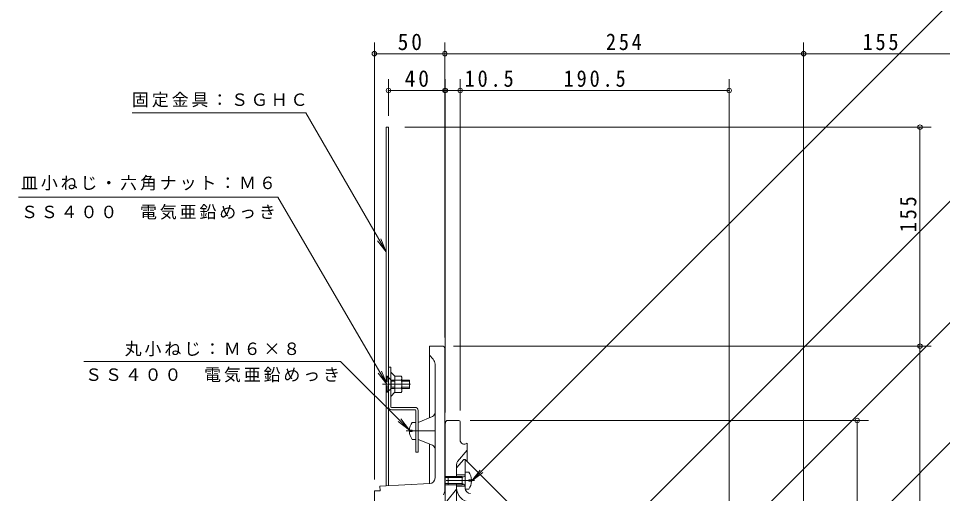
# Model space of a CAD drawing. Units: millimetres at full size, sheet at 1:4. Extents: x -530 to 463, y -549 to 533.
# Drawn here: x -530 to 124, y -187 to 150 of the extents above; entities that cross this region are included whole.
import ezdxf

# ---------------------------------------------------------------- set-up
doc = ezdxf.new("R2010")
doc.units = ezdxf.units.MM
doc.header["$LTSCALE"] = 4
doc.header["$PDMODE"] = 32
doc.header["$PDSIZE"] = 3.2
doc.linetypes.add('CHAIN1', pattern=[8, 5, -1, 1, -1])
doc.linetypes.add('DASHED1', pattern=[1.8, 1.2, -0.6])
for name, color, linetype, lineweight in [('0-0_通り芯', 4, 'Continuous', 9), ('0-1_躯体', 6, 'Continuous', 9), ('0-2_仕上', 3, 'Continuous', 9), ('0-4_その他', 7, 'Continuous', 9), ('0-5_寸法', 7, 'Continuous', 9), ('0-8', 2, 'Continuous', 9), ('0-A', 2, 'Continuous', 9)]:
    doc.layers.add(name, color=color, linetype=linetype, lineweight=lineweight)
doc.styles.add('ＭＳ ゴシック', font='')
doc.styles.get('ＭＳ ゴシック').set_extended_font_data('MS Gothic')

msp = doc.modelspace()

# ---------------------------------------------------------------- linework, layer by layer
at = {"layer": '0-0_通り芯'}
for p, q in [((-239.041, -82.323), (-239.041, -132.99)), ((-230.041, -82.323), (-239.041, -82.323)), ((-228.041, -184.985), (-228.041, -84.323)), ((-236.384, -91.672), (-239.041, -88.823)), ((-235.041, -175.628), (-235.041, -95.082)), ((-247.041, -136.323), (-236.887, -132.092)), ((-247.041, -148.323), (-247.041, -136.323)), ((-247.041, -148.323), (-236.887, -152.554)), ((-239.041, -151.656), (-239.041, -179.622)), ((-274.044, -181.546), (-238.822, -179.622)), ((-228.228, -185.83), (-229.041, -187.573))]:
    msp.add_line(p, q, dxfattribs=at)
at = {"layer": '0-0_通り芯', "linetype": 'CHAIN1'}
msp.add_line((-255.435, -142.323), (-232.173, -142.323), dxfattribs=at)
at = {"layer": '0-0_通り芯', "color": 6}
for p, q in [((-274.044, -181.546), (-273.98, -184.704)), ((-277.979, -184.785), (-273.98, -184.704)), ((-277.979, -184.785), (-274.334, -363.748))]:
    msp.add_line(p, q, dxfattribs=at)
at = {"layer": '0-0_通り芯'}
for centre, radius, start, end in [((-230.041, -84.323), 2, 0, 90), ((-240.041, -95.082), 5, 0, 43), ((-238.041, -129.323), 3, 292.61953, 0), ((-238.041, -155.323), 3, 0, 67.38047), ((-239.041, -175.628), 4, 273.1278, 0), ((-230.041, -184.985), 2, 335.004, 0)]:
    msp.add_arc(centre, radius, start, end, dxfattribs=at)
at = {"layer": '0-1_躯体'}
for p, q in [((-227.743, -328.026), (-227.743, -137.309)), ((-227.041, -135.381), (-226.743, -135.026)), ((-218.243, -135.026), (-226.743, -135.026)), ((-217.243, -136.026), (-217.243, -148.764)), ((-219.041, -164.127), (-212.243, -156.026)), ((-212.243, -151.026), (-212.522, -151.221)), ((-212.243, -164.025), (-212.243, -151.026)), ((-219.743, -166.056), (-219.743, -175.396)), ((-225.743, -174.526), (-227.743, -174.526)), ((-225.743, -175.396), (-227.743, -175.396)), ((-225.743, -179.656), (-227.743, -179.656)), ((-225.743, -180.526), (-227.743, -180.526)), ((-219.743, -179.656), (-219.743, -183.683)), ((-226.743, -192.026), (-219.743, -183.683))]:
    msp.add_line(p, q, dxfattribs=at)
for centre, radius, start, end in [((-224.743, -137.309), 3, 140.00002, 180.0007), ((-218.243, -136.026), 1, 0, 90), ((-214.243, -148.764), 3, 180, 304.99982), ((-216.743, -166.056), 3, 140.0002, 180)]:
    msp.add_arc(centre, radius, start, end, dxfattribs=at)
at = {"layer": '0-2_仕上'}
for p, q in [((-214.743, -162.526), (-219.743, -168.484)), ((-213.743, -162.525), (-214.743, -162.526)), ((-213.743, -182.682), (-213.743, -162.525)), ((-213.743, -162.525), (-135.743, -240.526)), ((-219.743, -173.526), (-213.743, -173.526)), ((-219.742, -181.526), (-213.742, -181.525)), ((-219.743, -184.279), (-219.743, -297.526))]:
    msp.add_line(p, q, dxfattribs=at)
for radius in [10, 4]:
    msp.add_arc((-209.743, -182.682), radius, 180, 267.71468, dxfattribs=at)
at = {"layer": '0-4_その他'}
for p, q in [((-277.979, 132.677), (-277.979, -176.785)), ((-228.041, 132.677), (-228.041, -76.323)), ((25.959, 132.677), (25.959, -330.323)), ((-228.041, 124.677), (-277.979, 124.677)), ((-228.041, 124.677), (25.959, 124.677)), ((25.959, 124.677), (180.959, 124.677)), ((-268.04, 106.677), (-268.04, 80.677)), ((-227.743, 106.677), (-227.743, -129.309)), ((-217.243, 106.677), (-217.243, -128.026)), ((-26.743, 106.677), (-26.743, -317.526)), ((-268.04, 98.677), (-228.041, 98.677)), ((-227.743, 98.677), (-217.243, 98.677)), ((-217.243, 98.677), (-26.743, 98.677)), ((116.317, 72.677), (-256.323, 72.677)), ((108.317, -82.323), (108.317, 72.677)), ((116.317, -82.323), (-222.041, -82.323)), ((108.317, -336.323), (108.317, -82.323)), ((71.9, -135.026), (-210.243, -135.026)), ((63.9, -325.526), (63.9, -135.026))]:
    msp.add_line(p, q, dxfattribs=at)
for p in [(-277.979, 124.677), (-228.041, 124.677), (25.959, 124.677), (-268.04, 98.677), (-228.041, 98.677), (-227.743, 98.677), (-217.243, 98.677), (-26.743, 98.677), (108.317, 72.677), (108.317, -82.323), (63.9, -135.026)]:
    msp.add_point(p, dxfattribs=at)
at = {"layer": '0-5_寸法'}
for p, q in [((-209.155, -178.005), (145.632, 176.782)), ((-183.626, -293.017), (195.721, 86.33)), ((-449.506, 82.705), (-326.438, 82.705)), ((-269.641, -15.671), (-326.438, 82.705)), ((-346.404, 23.107), (-529.964, 23.107)), ((-269.121, -109.323), (-346.404, 23.107)), ((-90.556, -285.712), (195.721, 0.565)), ((-269.641, -15.671), (-273.467, -6.432)), ((-269.641, -15.671), (-275.728, -7.737)), ((-45.253, -325.506), (195.721, -84.532)), ((-301.939, -93.134), (-483.644, -93.134)), ((-253.229, -141.844), (-301.939, -93.134)), ((-269.121, -109.323), (-275.209, -101.39)), ((-269.121, -109.323), (-272.948, -100.084)), ((-253.229, -141.844), (-261.163, -135.756)), ((-253.229, -141.844), (-259.317, -133.911)), ((-209.155, -178.005), (-203.067, -170.071)), ((-209.155, -178.005), (-201.221, -171.917))]:
    msp.add_line(p, q, dxfattribs=at)
at = {"layer": '0-8'}
for p, q in [((-269.641, 72.677), (-268.04, 72.677)), ((-269.641, 72.677), (-269.641, -181.306)), ((-268.04, 72.677), (-268.04, -181.218)), ((-268.04, -101.323), (-268.04, -97.323)), ((-266.44, -97.323), (-268.04, -97.323)), ((-266.44, -125.223), (-266.44, -97.323)), ((-263.44, -103.66), (-266.44, -100.66)), ((-263.44, -104.011), (-263.44, -114.636)), ((-263.44, -114.986), (-266.44, -117.986)), ((-265.94, -125.723), (-249.14, -125.723)), ((-249.14, -127.323), (-265.94, -127.323)), ((-248.641, -127.823), (-248.641, -157.323)), ((-247.041, -127.823), (-247.041, -157.323)), ((-248.641, -157.323), (-247.041, -157.323))]:
    msp.add_line(p, q, dxfattribs=at)
at = {"layer": '0-8', "linetype": 'CHAIN1'}
msp.add_line((-252.311, -109.323), (-272.44, -109.323), dxfattribs=at)
at = {"layer": '0-8'}
for centre, radius, start, end in [((-265.94, -125.223), 2.1, 180, 270), ((-265.94, -125.223), 0.5, 180, 270), ((-249.14, -127.823), 2.1, 0, 90), ((-249.14, -127.823), 0.5, 0, 90)]:
    msp.add_arc(centre, radius, start, end, dxfattribs=at)
at = {"layer": '0-A', "linetype": 'DASHED1'}
for p, q in [((-269.121, -103.673), (-268.821, -103.673)), ((-269.121, -114.973), (-269.121, -103.673)), ((-266.171, -106.323), (-268.821, -103.673)), ((-266.171, -106.323), (-266.171, -112.323)), ((-263.44, -106.323), (-266.171, -106.323)), ((-266.171, -107.193), (-263.44, -107.193)), ((-266.171, -112.323), (-268.821, -114.973)), ((-266.171, -111.453), (-263.44, -111.453)), ((-263.44, -112.323), (-266.171, -112.323))]:
    msp.add_line(p, q, dxfattribs=at)
at = {"layer": '0-A'}
for p, q in [((-258.931, -103.573), (-263.44, -103.573)), ((-263.44, -103.573), (-263.44, -104.011)), ((-258.931, -106.46), (-263.44, -106.46)), ((-258.44, -105.017), (-258.44, -113.63)), ((-258.44, -106.323), (-253.121, -106.323)), ((-258.44, -107.193), (-253.121, -107.193)), ((-253.121, -112.323), (-253.121, -106.323)), ((-258.931, -112.186), (-263.44, -112.186)), ((-263.44, -115.073), (-263.44, -114.636)), ((-258.931, -115.073), (-263.44, -115.073)), ((-258.44, -111.453), (-253.121, -111.453)), ((-258.44, -112.323), (-253.121, -112.323)), ((-251.241, -136.323), (-248.641, -136.323)), ((-253.229, -141.844), (-251.241, -141.844)), ((-253.229, -142.802), (-251.241, -142.802)), ((-251.241, -142.802), (-251.241, -141.844)), ((-251.241, -148.323), (-248.641, -148.323)), ((-225.743, -174.526), (-225.743, -180.526)), ((-215.743, -174.526), (-225.743, -174.526)), ((-215.743, -175.396), (-225.743, -175.396)), ((-215.743, -175.396), (-213.871, -174.344)), ((-215.743, -174.526), (-214.979, -174.967)), ((-215.743, -174.526), (-215.743, -180.526)), ((-211.143, -171.526), (-213.743, -171.526)), ((-213.743, -171.526), (-213.743, -183.526)), ((-215.743, -179.656), (-225.743, -179.656)), ((-215.743, -180.526), (-225.743, -180.526)), ((-215.743, -179.656), (-213.871, -180.708)), ((-215.743, -180.526), (-214.979, -180.085)), ((-211.143, -178.005), (-211.143, -177.047)), ((-209.155, -177.047), (-211.143, -177.047)), ((-209.155, -178.005), (-211.143, -178.005)), ((-211.143, -183.526), (-213.743, -183.526)), ((-213.743, -183.677), (-213.743, -183.526))]:
    msp.add_line(p, q, dxfattribs=at)
at = {"layer": '0-A', "linetype": 'CHAIN1'}
msp.add_line((-207.069, -177.525), (-228.363, -177.527), dxfattribs=at)
at = {"layer": '0-A', "linetype": 'DASHED1'}
msp.add_lwpolyline([(-269.121, -114.973), (-268.821, -114.973), (-268.821, -103.673)], dxfattribs=at)
at = {"layer": '0-A'}
for centre, radius, start, end in [((-260.808, -105.017), 2.368, 322.44278, 37.55722), ((-267.038, -109.323), 8.598, 340.548, 19.452), ((-260.808, -113.63), 2.368, 322.44278, 37.55722), ((-243.241, -142.323), 10, 143.13013, 177.25438), ((-243.241, -142.323), 10, 182.74562, 216.86987), ((-213.993, -174.126), 0.25, 299.32918, 0), ((-219.143, -177.526), 10, 2.74562, 36.86987), ((-213.993, -180.926), 0.25, 0, 60.67082), ((-219.143, -177.526), 10, 323.13013, 357.25438)]:
    msp.add_arc(centre, radius, start, end, dxfattribs=at)

# ---------------------------------------------------------------- texts
at = {"layer": '0-4_その他', "color": 2, "char_height": 11.73, "attachment_point": 7, "style": 'ＭＳ ゴシック'}
for s, insert in [('\\T1.27;\\W0.95;50', (-261.51, 127.077)), ('\\T1.27;\\W0.9;254', (-114.041, 127.077)), ('\\T1.27;\\W0.9;155', (67.701, 127.077)), ('\\T1.27;\\W0.95;40', (-256.54, 101.077)), ('\\T1.28;\\W0.9;10.5', (-214.108, 101.077)), ('\\T1.28;\\W0.9;190.5', (-143.993, 101.077))]:
    msp.add_mtext(s, dxfattribs=dict(at, insert=insert))
at = {"layer": '0-4_その他', "color": 2, "insert": (105.917, -1.727), "char_height": 11.73, "attachment_point": 7, "rotation": 90, "style": 'ＭＳ ゴシック'}
msp.add_mtext('\\T1.27;\\W0.9;155', dxfattribs=at)
at = {"layer": '0-5_寸法', "char_height": 8.798, "attachment_point": 7, "style": 'ＭＳ ゴシック'}
for s, insert in [('\\T1.17;固定金具：ＳＧＨＣ', (-449.622, 86.7)), ('\\T1.17;皿小ねじ・六角ナット：Ｍ６', (-528.184, 27.812)), ('\\T1.17;ＳＳ４００\u3000電気亜鉛めっき', (-528.184, 7.209)), ('\\T1.17;丸小ねじ：Ｍ６×８', (-454.792, -89.593)), ('\\T1.17;ＳＳ４００\u3000電気亜鉛めっき', (-482.792, -107.991))]:
    msp.add_mtext(s, dxfattribs=dict(at, insert=insert))

doc.saveas('drawing.dxf')
